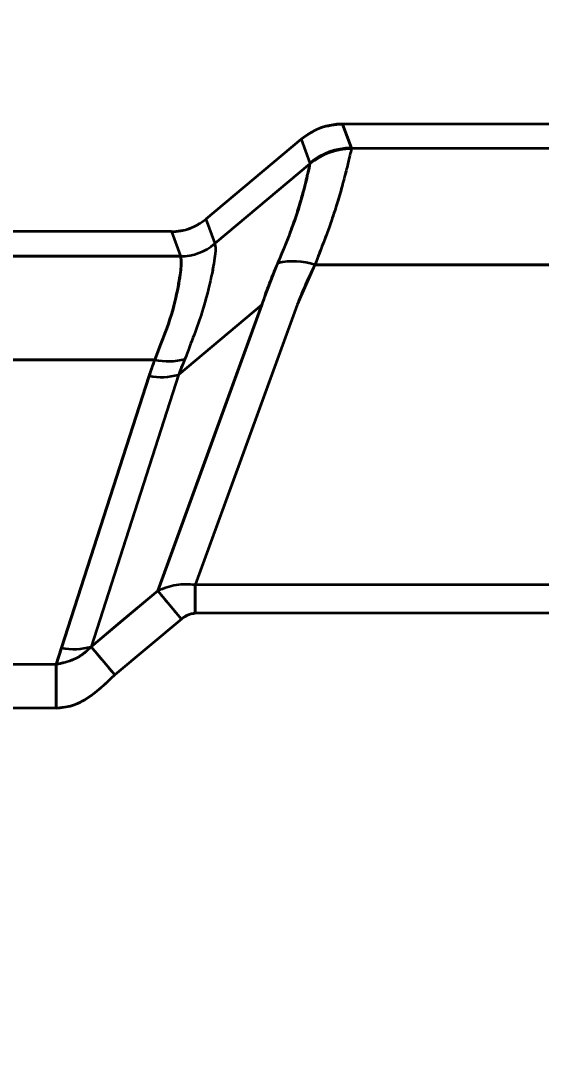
# Model space of a CAD drawing. Header units: millimetres. Extents: x 0 to 420, y 0 to 297.
# Drawn here: x 327.5145 to 327.7566, y 175.101 to 175.5823 of the extents above; entities that cross this region are included whole.
import ezdxf

# ---------------------------------------------------------------- set-up
doc = ezdxf.new("R2010")
doc.units = ezdxf.units.MM
doc.layers.add('尺寸线层', color=150, linetype='Continuous')
doc.styles.add('SLDTEXTSTYLE2', font='TXT', dxfattribs={"width": 0.7})
doc.dimstyles.new('SLDDIMSTYLE0', dxfattribs={"dimtxt": 3.5, "dimasz": 3.302, "dimexe": 0, "dimexo": 0.0625, "dimgap": 0.875, "dimtad": 1, "dimdec": 1, "dimlfac": 100, "dimrnd": 1e-09, "dimzin": 12, "dimdsep": 46, "dimtxsty": 'SLDTEXTSTYLE2', "dimsah": 1, "dimcen": 0.09, "dimadec": 0, "dimazin": 3, "dimtfac": 1, "dimtdec": 3, "dimtofl": 0, "dimtmove": 0, "dimatfit": 3, "dimfxl": 0, "dimfrac": 2, "dimtolj": 1, "dimtzin": 12, "dimarcsym": 0})

# ---------------------------------------------------------------- blocks, each defined once
blk = doc.blocks.new('_D')
at = {"layer": '尺寸线层'}
for p, q in [((291.9430704990633, 202.6412401847514), (364.6875843856807, 202.6412401847514)), ((363.6875843856807, 202.6412401847514), (363.6875843856807, 128.5801564336398)), ((326.1166692680779, 128.5801564336398), (364.6875843856807, 128.5801564336398))]:
    blk.add_line(p, q, dxfattribs=at)
for points in [[(363.6875843856807, 202.6412401847514), (363.1795843856808, 199.3392401847514), (364.1955843856807, 199.3392401847514)], [(363.6875843856807, 128.5801564336398), (364.1955843856807, 131.8821564336398), (363.1795843856808, 131.8821564336398)]]:
    blk.add_solid(points, dxfattribs=at)
at = {"layer": '尺寸线层', "insert": (359.1758470636482, 158.5376325069208), "char_height": 3.5, "attachment_point": 1, "rotation": 90.00000000000041, "style": 'SLDTEXTSTYLE2'}
blk.add_mtext('7406.11', dxfattribs=at)
blk = doc.blocks.new('_D_7')
at = {"layer": '尺寸线层'}
for p, q in [((70.59704387990756, 160.4022401836406), (70.5970438799069, 246.1922401847565)), ((332.8155859351068, 175.1166881791081), (332.8155859351062, 246.1922401847585)), ((332.8155859351062, 245.1922401847585), (70.59704387990692, 245.1922401847565))]:
    blk.add_line(p, q, dxfattribs=at)
for points in [[(70.59704387990692, 245.1922401847565), (73.89904387990691, 244.6842401847566), (73.89904387990691, 245.7002401847566)], [(332.8155859351062, 245.1922401847585), (329.5135859351062, 245.7002401847585), (329.5135859351062, 244.6842401847585)]]:
    blk.add_solid(points, dxfattribs=at)
at = {"layer": '尺寸线层', "insert": (202.8757615064409, 249.7039775067901), "char_height": 3.5, "attachment_point": 1, "style": 'SLDTEXTSTYLE2'}
blk.add_mtext('26221.85', dxfattribs=at)

msp = doc.modelspace()

# ---------------------------------------------------------------- linework, layer by layer
at = {"color": 7, "linetype": 'Continuous', "lineweight": 35}
for p, q in [((327.6642093235799, 175.5341881791019), (327.6682640887688, 175.5230478033043)), ((327.9383051808086, 175.5341881791019), (327.6642093235799, 175.5341881791019)), ((327.6682640887688, 175.5230478033042), (327.6642093235799, 175.5341881791019)), ((327.9383051807766, 175.5341881791019), (327.6642093235799, 175.5341881791019)), ((327.6449521228317, 175.5271791312343), (327.6006783828262, 175.4900290523249)), ((327.6449521228316, 175.5271791312342), (327.6006783828262, 175.4900290523249)), ((327.6449521228317, 175.5271791312343), (327.6490068880206, 175.5160387554367)), ((327.6449521228316, 175.5271791312342), (327.6490068880205, 175.5160387554367)), ((327.6682640887688, 175.5230478033043), (327.6682544618483, 175.522651367953)), ((327.6682640887688, 175.5230478033043), (327.9036856730533, 175.5230478029075)), ((327.6682640887688, 175.5230478033043), (327.9036856730533, 175.5230478029139)), ((327.6489972611287, 175.5157166517137), (327.6048207039454, 175.4786481185862)), ((327.6489972611286, 175.5157166517137), (327.6048207038649, 175.4786481188071)), ((327.6006783828262, 175.4900290523249), (327.6048207039453, 175.4786481185862)), ((327.6006783828262, 175.4900290523249), (327.6048207039292, 175.4786481186304)), ((327.584630715536, 175.4841881791019), (327.1719796460811, 175.4841881791019)), ((327.5846307155361, 175.4841881791019), (327.171979646081, 175.4841881791019)), ((327.584630715536, 175.4841881791019), (327.5887730366551, 175.4728072453632)), ((327.5846307155361, 175.4841881791019), (327.588773036645, 175.4728072453853)), ((327.6048207039292, 175.4786481186304), (327.6048584629077, 175.4785606228251)), ((327.1677936975558, 175.4727127558818), (327.5888166640614, 175.4727127558818)), ((327.5888166640614, 175.4727127558818), (327.1677936975558, 175.4727127558818)), ((327.6266507201609, 175.4500460258384), (327.6340496094233, 175.4695460823519)), ((327.6513197801581, 175.4687405739909), (327.6431355129761, 175.4501765004268)), ((327.9036856686425, 175.4687405728012), (327.6513197801581, 175.4687405739909)), ((327.6513197820436, 175.4687405698403), (327.9036856698536, 175.468740575373)), ((327.5782468545095, 175.3170577335224), (327.6266507189825, 175.4500460272427)), ((327.6266507189825, 175.4500460272427), (327.5879658993339, 175.4175856093434)), ((327.6266507201593, 175.4500460258402), (327.5879658995416, 175.4175856091482)), ((327.6431355129761, 175.4501765004268), (327.5956994242754, 175.3198468495205)), ((327.1797371925859, 175.4245686001747), (327.5768731690313, 175.4245686001751)), ((327.5768731690313, 175.4245686001752), (327.1797371925855, 175.4245686001756)), ((327.5742285746412, 175.4170154044212), (327.5768731690313, 175.4245686001752)), ((327.5908492703484, 175.4248542423289), (327.58796589954, 175.4175856091456)), ((327.5879658993339, 175.4175856093434), (327.5472809536029, 175.2910740622412)), ((327.5742285746412, 175.4170154044212), (327.5335436467379, 175.2905038543583)), ((327.5335436467357, 175.2905038543587), (327.5742285746412, 175.4170154044212)), ((327.5782468548246, 175.3170577331468), (327.5472809536638, 175.2910740621686)), ((327.58923673108, 175.3039603261893), (327.5782467651655, 175.3170576579139)), ((327.8021635894953, 175.3198469711297), (327.5956994242754, 175.3198468490662)), ((327.8021635895275, 175.3198469711173), (327.5956994242754, 175.3198468490663)), ((327.5956994242753, 175.3198468490663), (327.5956994243538, 175.3066627827483)), ((327.5956999054134, 175.3066627827184), (327.5957007616738, 175.3198468490015)), ((327.8021635895486, 175.3066627839959), (327.5956994410961, 175.3066627827483)), ((327.8021635895486, 175.3066627840355), (327.5956994452816, 175.3066627827483)), ((327.5892367310792, 175.3039603261901), (327.5582708292125, 175.2779768500593)), ((327.5892367310799, 175.3039603261893), (327.5582708328274, 175.2779768530894)), ((327.531067154039, 175.2828031041319), (327.5335436467357, 175.2905038543587)), ((327.5335436467379, 175.2905038543583), (327.531067157576, 175.2828031041297)), ((327.5472809520947, 175.2910740612667), (327.5582708328274, 175.2779768530894)), ((327.531067157576, 175.2828031094457), (327.2255432040523, 175.2828031094467)), ((327.531067157576, 175.2828031041297), (327.2255432040417, 175.2828031041307)), ((327.5310671575759, 175.2624730492274), (327.531067157576, 175.2828031094457)), ((327.531067157576, 175.2828031041297), (327.5310671575759, 175.2624730492274)), ((327.5310671575759, 175.2624730492274), (327.2255432040417, 175.2624730492284)), ((327.5310671575759, 175.2624730492274), (327.2255432040416, 175.2624730492284))]:
    msp.add_line(p, q, dxfattribs=at)
at = {"color": 7, "linetype": 'Continuous', "lineweight": 35, "flags": 128}
for points in [[(327.6266507201593, 175.4500460258402), (327.6001150472483, 175.3771398471185), (327.5782468548253, 175.3170577331461)], [(327.6431355092943, 175.4501764970166), (327.6170598660692, 175.3785342602559), (327.5956994242754, 175.3198468490662)], [(327.5879658995416, 175.4175856091482), (327.5646483816599, 175.3450787652014), (327.5472809520947, 175.2910740612667)], [(327.5782468548253, 175.3170577331461), (327.5608620889614, 175.3024699483105), (327.5472809520947, 175.2910740612667)]]:
    msp.add_lwpolyline(points, dxfattribs=at)
at = {"color": 7, "linetype": 'Continuous', "lineweight": 35}
for centre, radius, start, end in [((327.6682948350503, 175.4930044425473), 0.0300433764898116, 90.05863630139037, 129.9413636987106), ((327.6682948350505, 175.4930044425465), 0.03004337649053738, 90.05863630171422, 129.9413636980687), ((327.6681806366441, 175.4926510966962), 0.03000036204691448, 89.85900582797345, 129.7499353156894), ((327.6681806366594, 175.4926510967408), 0.03000036204727556, 89.85900583448885, 129.749935381506), ((327.5887759074162, 175.4977513281194), 0.025038605405073, 270.0932633683106, 309.9643132693828), ((327.5887759074183, 175.4977513281164), 0.02503860540527159, 270.0932633677896, 309.9643132684153), ((327.641199472702, 175.4373001728886), 0.03302906633815242, 72.15721818504869, 102.5018921510568), ((327.6411994726407, 175.437300174031), 0.03302906519018209, 72.15722088831535, 102.5018925043317), ((327.5832812999321, 175.4530861454323), 0.02922865937381427, 257.335521931717, 285.006162821755), ((327.5832812999235, 175.4530861454966), 0.02922865944070841, 257.3355219743045, 285.0061628018308), ((327.579879159286, 175.446646336053), 0.03016490040097018, 259.2033917271781, 285.5503112647731), ((327.5798791592846, 175.4466463360485), 0.03016490039906118, 259.2033917274651, 285.5503112717188), ((327.5391942218215, 175.3201346013606), 0.03016471730391905, 259.2033374082746, 285.5503914541843), ((327.5391942050773, 175.3201350313883), 0.03016513652768247, 259.2035281206101, 285.5501997918051)]:
    msp.add_arc(centre, radius, start, end, dxfattribs=at)
for centre, major_axis, ratio, start_param, end_param in [((327.6642392726293, 175.5041470087219), (0.01027654933591293, -0.02823458725035266), 0.9984484056248205, 2.793025566495322, 3.490159740681061), ((327.5846057579948, 175.5092224877518), (0.00856379111331762, -0.02352882270864143), 0.9984484056210879, 5.934618220085779, 6.631752394272869)]:
    msp.add_ellipse(centre, major_axis=major_axis, ratio=ratio, start_param=start_param, end_param=end_param, dxfattribs=at)
for points in [[(327.6449521228317, 175.5271791312343), (327.6478427706904, 175.5292234368624), (327.6536240664079, 175.5333120481185), (327.6606809045226, 175.5338961354408), (327.6642093235799, 175.5341881791019)], [(327.584630715536, 175.4841881791019), (327.5875710647505, 175.4844315488195), (327.5934517631794, 175.4849182882548), (327.5982695096107, 175.4883254643015), (327.6006783828262, 175.4900290523249)]]:
    msp.add_open_spline(points, degree=3, dxfattribs=at)
for points, knots in [([(327.6682640887688, 175.5230478033043), (327.6682753651094, 175.5229872524764), (327.6682955061773, 175.522879100516), (327.6682670057825, 175.5227209673921), (327.6682544618483, 175.5226513679529)], [0, 0, 0, 0, 0.5598680558732989, 1, 1, 1, 1]), ([(327.6682544618483, 175.522651367953), (327.668068256929, 175.521797135239), (327.6677025492696, 175.5201194166931), (327.6663883718923, 175.514541480102), (327.6645846712028, 175.5074943968457), (327.6622605595063, 175.4993475151695), (327.658585705275, 175.4874058299995), (327.654258024516, 175.4762885553818), (327.6513197801581, 175.4687405703894)], [0, 0, 0, 0, 0.1663953593471561, 0.3268015562262381, 0.4799250626602032, 0.6101743426974847, 0.7353309770519001, 1, 1, 1, 1]), ([(327.6682544618483, 175.522651367953), (327.6680677316875, 175.5217967037036), (327.6677009880168, 175.5201181173263), (327.6663942337062, 175.5145467173875), (327.663991064062, 175.5052590767193), (327.6598415981913, 175.4906853461741), (327.6540892043849, 175.475872189768), (327.6513197820436, 175.4687405698411)], [0, 0, 0, 0, 0.1664504064547084, 0.3269136212886948, 0.4800957784693292, 0.7496982273953031, 1, 1, 1, 1]), ([(327.6489972611286, 175.5157166517137), (327.6487430763992, 175.5144539418921), (327.6482360902338, 175.5119353940162), (327.64577800599, 175.5018611458916), (327.6417418087317, 175.4879231723701), (327.6366038283235, 175.4756482527175), (327.6340496094231, 175.4695460823532)], [0, 0, 0, 0, 0.2528467068884402, 0.5043174018812006, 0.7535837507756378, 0.9999999999999999, 0.9999999999999999, 0.9999999999999999, 0.9999999999999999]), ([(327.6340496094227, 175.4695460823526), (327.6354701771182, 175.4727985243708), (327.6383385711654, 175.4793658181042), (327.6414802447166, 175.488040574976), (327.6439740470385, 175.4957455694734), (327.6463459848395, 175.5040912299023), (327.6482713996359, 175.5120998063628), (327.6487521694343, 175.5144954011523), (327.6489972611286, 175.5157166517137)], [0, 0, 0, 0, 0.1289949144417888, 0.2604650562583985, 0.3866644212676707, 0.5150401472212406, 0.7527722571998761, 1, 1, 1, 1]), ([(327.6048584629077, 175.4785606228251), (327.6050120471046, 175.4774210970686), (327.6053178823765, 175.475151936722), (327.6034440542422, 175.4638614538875), (327.5995199942873, 175.4473673273057), (327.5937620122265, 175.4324170255367), (327.590849270351, 175.4248542423335)], [0, 0, 0, 0, 0.2443419753965589, 0.4865630446556929, 0.7402719729859852, 1, 1, 1, 1]), ([(327.6048584629077, 175.4785606228251), (327.6050106256834, 175.477398205444), (327.6053098313727, 175.4751124828557), (327.6034291178334, 175.4637942384099), (327.5995196807228, 175.4473671761128), (327.5937619068908, 175.4324169747456), (327.5908492703501, 175.4248542423317)], [0, 0, 0, 0, 0.2474427124505696, 0.4865596526528562, 0.7402702570925097, 1, 1, 1, 1]), ([(327.6048207039454, 175.4786481185862), (327.6048265580725, 175.4786317287793), (327.6048370116411, 175.4786024619113), (327.6048519084815, 175.4785734067416), (327.6048584629077, 175.4785606228251)], [0, 0, 0, 0, 0.5600123279011494, 1, 1, 1, 1]), ([(327.5888166640615, 175.4727127558819), (327.5890281375179, 175.471647856656), (327.5894507100779, 175.4695199433015), (327.5880290583402, 175.459156070707), (327.5846888879982, 175.4443163362339), (327.5794771682267, 175.4311480446283), (327.5768731690314, 175.424568600175)], [0, 0, 0, 0, 0.2506997542476174, 0.5009557168146139, 0.7506560274241808, 0.9999999999999999, 0.9999999999999999, 0.9999999999999999, 0.9999999999999999]), ([(327.5768731690313, 175.4245686001773), (327.5794775026549, 175.431148132068), (327.5846898968528, 175.4443166115364), (327.587971598169, 175.4589175218779), (327.5894580245061, 175.4693962079557), (327.5890372969694, 175.4715718379782), (327.5888166640614, 175.4727127558811)], [0, 0, 0, 0, 0.2493439988788969, 0.4990448233078867, 0.7372950714457563, 1, 1, 1, 1]), ([(327.5887730366552, 175.4728072453632), (327.5887799397372, 175.4727896054441), (327.5887922664643, 175.4727581061126), (327.5888092093496, 175.472726612693), (327.5888166640614, 175.4727127558818)], [0, 0, 0, 0, 0.5600093151224274, 1, 1, 1, 1]), ([(327.6340496094233, 175.4695460823529), (327.6324809025378, 175.4659479377685), (327.6296804478908, 175.4595245320866), (327.627576234301, 175.4529414977605), (327.6266507201594, 175.4500460258402)], [0, 0, 0, 0, 0.5601615035074322, 1, 1, 1, 1]), ([(327.6513197820436, 175.4687405698403), (327.6496181309487, 175.4653082442138), (327.646587303357, 175.4591948951008), (327.6441878118716, 175.4529258161751), (327.6431355092943, 175.4501764970166)], [0, 0, 0, 0, 0.5614476718069439, 1, 1, 1, 1]), ([(327.5768731690313, 175.4245686001751), (327.5763550357516, 175.4231706689878), (327.5754252284236, 175.4206620351804), (327.5745958039712, 175.4181344831308), (327.5742285746412, 175.4170154044212)], [0, 0, 0, 0, 0.5572480061245944, 1, 1, 1, 1]), ([(327.5908492703511, 175.4248542423335), (327.5902882349217, 175.4235082710818), (327.5892821181409, 175.4210945121783), (327.588369582774, 175.4186617870098), (327.5879658995416, 175.4175856091482)], [0, 0, 0, 0, 0.5576245621608664, 1, 1, 1, 1]), ([(327.5956994242754, 175.3198468490675), (327.5926871719118, 175.3200198106246), (327.5865125999417, 175.3203743505016), (327.5810463869394, 175.3181810410521), (327.5782468548205, 175.3170577331517)], [0, 0, 0, 0, 0.4878479638918313, 1, 1, 1, 1]), ([(327.5956994242754, 175.3198468490675), (327.5926871719118, 175.3200198106246), (327.5865125999417, 175.3203743505016), (327.5810463869394, 175.3181810410521), (327.5782468548205, 175.3170577331518)], [0, 0, 0, 0, 0.4878479638913696, 1, 1, 1, 1]), ([(327.5892367310792, 175.3039603261901), (327.5881560372752, 175.3052482622448), (327.5859581504096, 175.3078676329935), (327.5828681978089, 175.3115501398474), (327.5801521415807, 175.314787054344), (327.5788748796774, 175.3163092669559), (327.5782468548246, 175.3170577331468)], [0, 0, 0, 0, 0.2458486277130088, 0.5000005253683916, 0.7541521471478215, 1, 1, 1, 1]), ([(327.5956994452816, 175.3066627827483), (327.5944675371798, 175.3064831642998), (327.5920787201032, 175.3061348626559), (327.5901640228558, 175.3046698397607), (327.5892367310799, 175.3039603261893)], [0, 0, 0, 0, 0.5156979636428427, 1, 1, 1, 1]), ([(327.5892367310792, 175.3039603261901), (327.5902453878306, 175.3046958930672), (327.5917325680213, 175.3057804250323), (327.594014443832, 175.3065458689135), (327.5951511392479, 175.3066247387271), (327.5956994410961, 175.3066627827483)], [0, 0, 0, 0, 0.5217824699195915, 0.7693247004217647, 0.9999999999999999, 0.9999999999999999, 0.9999999999999999, 0.9999999999999999]), ([(327.5472809526424, 175.2910740633859), (327.5459921710979, 175.2898028766188), (327.5435943790331, 175.2874378198285), (327.5380911081831, 175.2843712312598), (327.533810443229, 175.2834155749601), (327.531067148521, 175.2828031357952)], [0, 0, 0, 0, 0.2944629705719673, 0.5478515557909497, 1, 1, 1, 1]), ([(327.5472809520947, 175.2910740612667), (327.5458385797905, 175.2896697598627), (327.5431687319783, 175.2870703817268), (327.5385133067084, 175.284725654201), (327.5349657650451, 175.2836270996365), (327.5325710281666, 175.2830920548767), (327.5315276390924, 175.2828915801455), (327.531067157576, 175.2828031041297)], [0, 0, 0, 0, 0.3261331306121288, 0.603676195628817, 0.8269832196777059, 0.9236420704903201, 1, 1, 1, 1]), ([(327.5582708292125, 175.2779768500593), (327.557190144732, 175.2792647601409), (327.5549922765455, 175.2818840784032), (327.551902341497, 175.2855665210297), (327.5491862828146, 175.2888033950485), (327.547908997804, 175.2903256047444), (327.5472809609041, 175.2910740703182)], [0, 0, 0, 0, 0.2458482959912785, 0.4999999150961156, 0.7541515788350007, 1, 1, 1, 1]), ([(327.5310671575759, 175.2624730492274), (327.5335629339725, 175.2627354264489), (327.5389448115137, 175.263301215146), (327.5485108217817, 175.2685870904494), (327.5544291109268, 175.2742808678486), (327.5582708328274, 175.2779768530894)], [0, 0, 0, 0, 0.2327874834775855, 0.501981560074069, 0.9999999999999999, 0.9999999999999999, 0.9999999999999999, 0.9999999999999999]), ([(327.5582708292125, 175.2779768500593), (327.5539464642573, 175.2738096055717), (327.5478360516296, 175.2679212072513), (327.5380557503531, 175.2631252939093), (327.5333250203522, 175.26268377534), (327.5310671575759, 175.2624730492274)], [0, 0, 0, 0, 0.5586189205654173, 0.7893395080182863, 1, 1, 1, 1])]:
    msp.add_open_spline(points, degree=3, knots=knots, dxfattribs=at)

# ---------------------------------------------------------------- dimensions: what is measured, and where the dimension line sits
at = {"layer": '尺寸线层'}
for base, p1, p2, angle, picture, middle in [((70.59704387990692, 245.1922401847565), (332.8155859351068, 175.1166881791081), (70.59704387990756, 160.4022401836406), 4.222973361148627e-13, '_D_7', (209.0129146401909, 245.1922401847575)), ((363.6875843856809, 128.5801564336398), (291.9430704990633, 202.6412401847514), (326.1166692680779, 128.5801564336398), 90.0000000000002, '_D', (363.6875843856809, 163.906729966982))]:
    dim = msp.add_linear_dim(base=base, p1=p1, p2=p2, angle=angle, dimstyle='SLDDIMSTYLE0', dxfattribs=at)
    dim.commit()
    dim.dimension.update_dxf_attribs({"geometry": picture, "text_midpoint": middle, "dimtype": 160})

doc.saveas('drawing.dxf')
